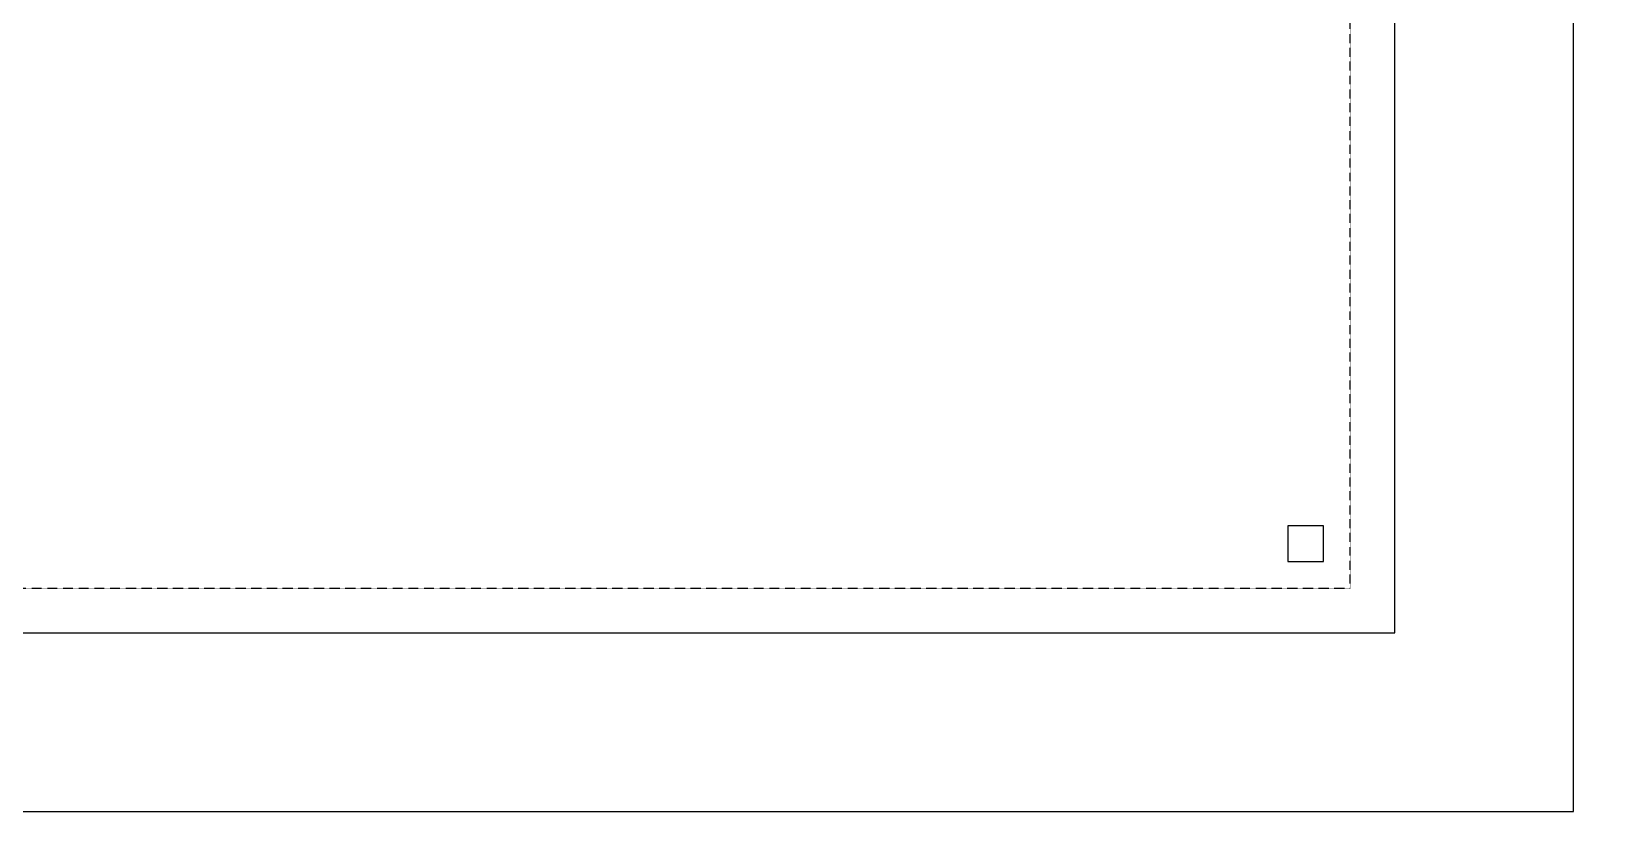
# Model space of a CAD drawing. Extents: x -50000 to 50000, y -50000 to 50000.
# Drawn here: x -10755 to -7250, y -35934 to -34153 of the extents above; entities that cross this region are included whole.
import ezdxf

# ---------------------------------------------------------------- set-up
doc = ezdxf.new("R2010")
doc.units = 0
doc.linetypes.add('DOT', pattern=[0.2, 0, -0.2])
for name, color, linetype in [('BASEMETAL', 4, 'CONTINUOUS'), ('DICEGRID', 3, 'CONTINUOUS'), ('FRAME', 8, 'CONTINUOUS'), ('MARKERS', 2, 'CONTINUOUS')]:
    doc.layers.add(name, color=color, linetype=linetype)

# ---------------------------------------------------------------- blocks, each defined once
blk = doc.blocks.new('CHIP_JARRAY')
at = {"layer": 'DICEGRID'}
blk.add_lwpolyline([(400, 400), (6600, 400), (6600, 6600), (400, 6600)], close=True, dxfattribs=at)
at = {"layer": 'FRAME'}
blk.add_lwpolyline([(0, 0), (7000, 0), (7000, 7000), (0, 7000)], close=True, dxfattribs=at)
at = {"layer": 'FRAME', "linetype": 'DOT'}
blk.add_lwpolyline([(500, 500), (6500, 500), (6500, 6500), (500, 6500)], close=True, dxfattribs=at)
at = {"layer": 'MARKERS'}
blk.add_lwpolyline([(6360, 560), (6440, 560), (6440, 640), (6360, 640)], close=True, dxfattribs=at)

msp = doc.modelspace()

# ---------------------------------------------------------------- linework, layer by layer
at = {"layer": 'FRAME'}
for radius in [50000, 49500]:
    msp.add_circle((0, 0), radius, dxfattribs=at)

# ---------------------------------------------------------------- block references
at = {"layer": 'BASEMETAL'}
msp.add_blockref('CHIP_JARRAY', (-14300, -35900), dxfattribs=at)

doc.saveas('drawing.dxf')
